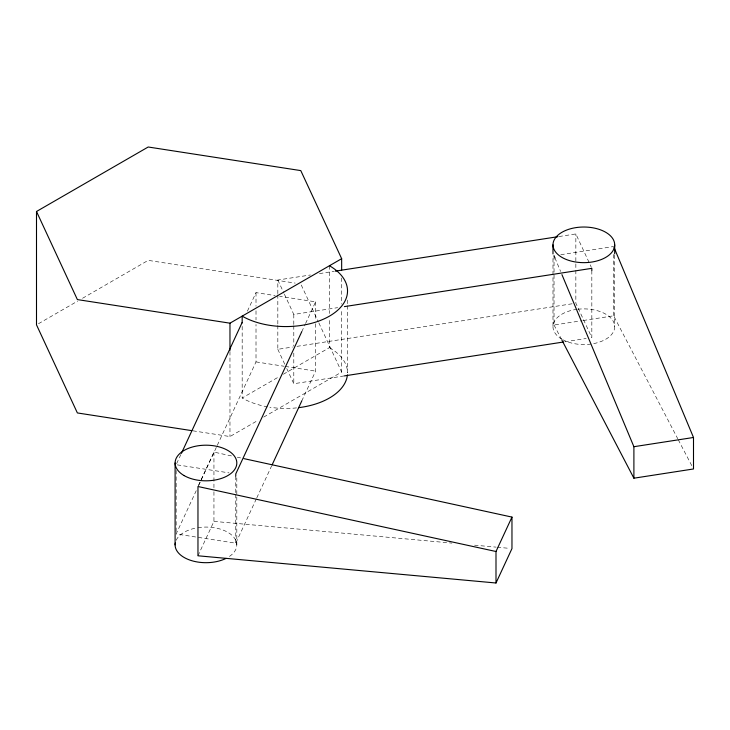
<?xml version="1.0" encoding="UTF-8"?>
<svg xmlns="http://www.w3.org/2000/svg" width="730" height="730" viewBox="0 0 730 730"><rect width="100%" height="100%" fill="white"/><g stroke="black" fill="none" stroke-linecap="round" stroke-linejoin="round"><path stroke-width="0.55" stroke-dasharray="3.65 2.74" d="M176.633 463.659L180.93 454.388M247.406 311.172L256.011 292.63L275.128 295.586M198.441 485.496L213.945 452.098L231.738 455.976M256.321 498.891L235.763 543.193L176.149 533.968L196.233 490.697M198.624 485.55L216.801 446.395M217.275 445.364L256.011 361.907L256.011 324.43M301.745 331.73L305.094 324.512M305.578 323.481L315.615 301.846L279.626 296.28M197.967 555.786L213.945 521.375L213.945 489.574M256.796 497.86L271.624 465.923M301.745 401.007L315.615 371.132L315.615 321.154M38.462 323.719L77.654 301.098M82.554 298.269L148.199 260.364L295.166 283.103M242.177 326.365L242.177 398.005L279.435 376.498M283.359 374.234L329.449 347.626L329.449 318.061M192.939 430.819L229.968 436.549L257.891 420.425M263.667 417.095L341.658 372.063L341.658 309.712M277.829 293.661L277.829 280.028L310.442 274.982M319.439 273.595L334.057 271.332M558.988 236.538L575.851 233.929L591.355 267.326M560.786 254.697L613.647 246.521M284.399 294.199L293.798 314.447L337.661 307.659M277.829 325.461L277.829 349.314L292.447 347.051M296.946 346.358L572.484 303.726M554.034 255.746L554.034 325.023L582.157 320.671M583.279 320.497L613.647 315.798L677.741 438.739M286.753 368.541L293.798 383.724L344.405 375.895M564.837 341.795L586.199 338.492M213.945 521.375L451.906 543.102M474.573 545.173L496.108 547.135M497.239 547.245L509.704 548.376M256.011 361.907L284.125 366.259M285.248 366.433L315.615 371.132M177.28 464.864L229.01 472.867M237.296 457.19L240.626 457.92M678.261 439.752L692.451 466.954M554.034 325.023L561.397 339.131M301.253 284.992L318.362 321.866M318.846 322.897L341.658 372.063M277.829 280.028L283.934 293.186M277.829 349.314L284.873 364.489M554.919 257.845L560.622 271.478M614.697 255.071L614.697 326.712M613.647 254.469L613.647 315.798M591.829 270.611L591.829 337.616L575.851 303.205L575.851 233.929M552.984 258.484L552.984 326.712M347.516 300.039L347.516 304.583M347.516 305.724L347.516 372.811A61.712 35.624 0 0 0 329.449 347.626M341.658 277.966L341.658 304.045M329.449 265.747L329.449 313.508M315.615 301.846L315.615 320.023M293.798 314.447L293.798 324.668M293.798 325.799L293.798 346.248M293.798 353.055L293.798 383.724M277.829 294.792L277.829 324.321M256.011 292.63L256.011 306.253M256.011 310.798L256.011 319.886M236.812 477.785L236.812 544.881M235.763 476.188L235.763 493.224M235.763 494.356L235.763 543.193M229.968 351.522L229.968 436.549M213.945 452.098L213.945 488.443M176.149 470.375L176.149 533.968M197.967 527.671A30.852 17.812 0 0 1 232.678 535.975A30.852 17.812 0 0 1 227.769 557.474M176.149 540.273A30.852 17.812 0 0 1 195.777 528.064M577.813 309.237A30.852 17.812 0 0 1 613.529 331.566A30.852 17.812 0 0 1 562.848 339.769M562.027 339.304A30.852 17.812 0 0 1 575.851 309.502M296.544 407.897A61.712 35.624 0 0 1 269.845 407.23M267.636 406.865A61.712 35.624 0 0 1 242.177 398.005"/><path stroke-width="1.09" d="M181.414 453.357L242.141 322.505M301.745 331.73L235.763 473.916L235.763 476.188M272.098 464.891L301.745 401.007M495.998 551.506L197.967 486.508L197.967 555.786L495.998 582.996L495.998 551.506L511.967 517.095L243.966 458.641M495.998 582.996L511.967 548.586L511.967 517.095M191.817 430.645L77.38 412.943L36.5 324.85L36.5 211.49L148.199 147.004L300.778 170.601L341.658 258.694L341.658 270.036M36.5 211.49L77.38 299.583L229.968 323.18L341.658 258.694M335.179 271.159L557.857 236.712M344.405 306.618L591.829 268.339L591.829 270.611M344.405 375.895L563.706 341.969M561.936 274.626L633.895 446.705L693.5 437.48L693.5 468.97L633.895 478.196L561.917 340.134M614.085 247.57L693.5 437.48M554.034 255.746L554.919 257.845M633.895 446.705L633.895 478.196M614.697 244.833A30.852 17.812 0 0 1 568.414 260.263A30.852 17.812 0 0 1 568.414 229.412A30.852 17.812 0 0 1 614.697 244.833L614.697 253.93M552.984 244.833L552.984 253.93M242.177 322.952L242.177 316.136A61.712 35.624 0 0 0 329.449 316.136A61.712 35.624 0 0 0 329.449 265.747M229.968 323.18L229.968 350.391M175.1 463.002L175.1 544.881M226.09 558.377A30.852 17.812 0 0 1 191.643 560.658A30.852 17.812 0 0 1 175.273 543.02M347.416 374.873A61.712 35.624 0 0 1 298.661 407.659M184.143 475.604A30.852 17.812 0 0 0 235.763 467.62A30.852 17.812 0 0 0 197.967 445.802A30.852 17.812 0 0 0 184.143 475.604"/></g></svg>
